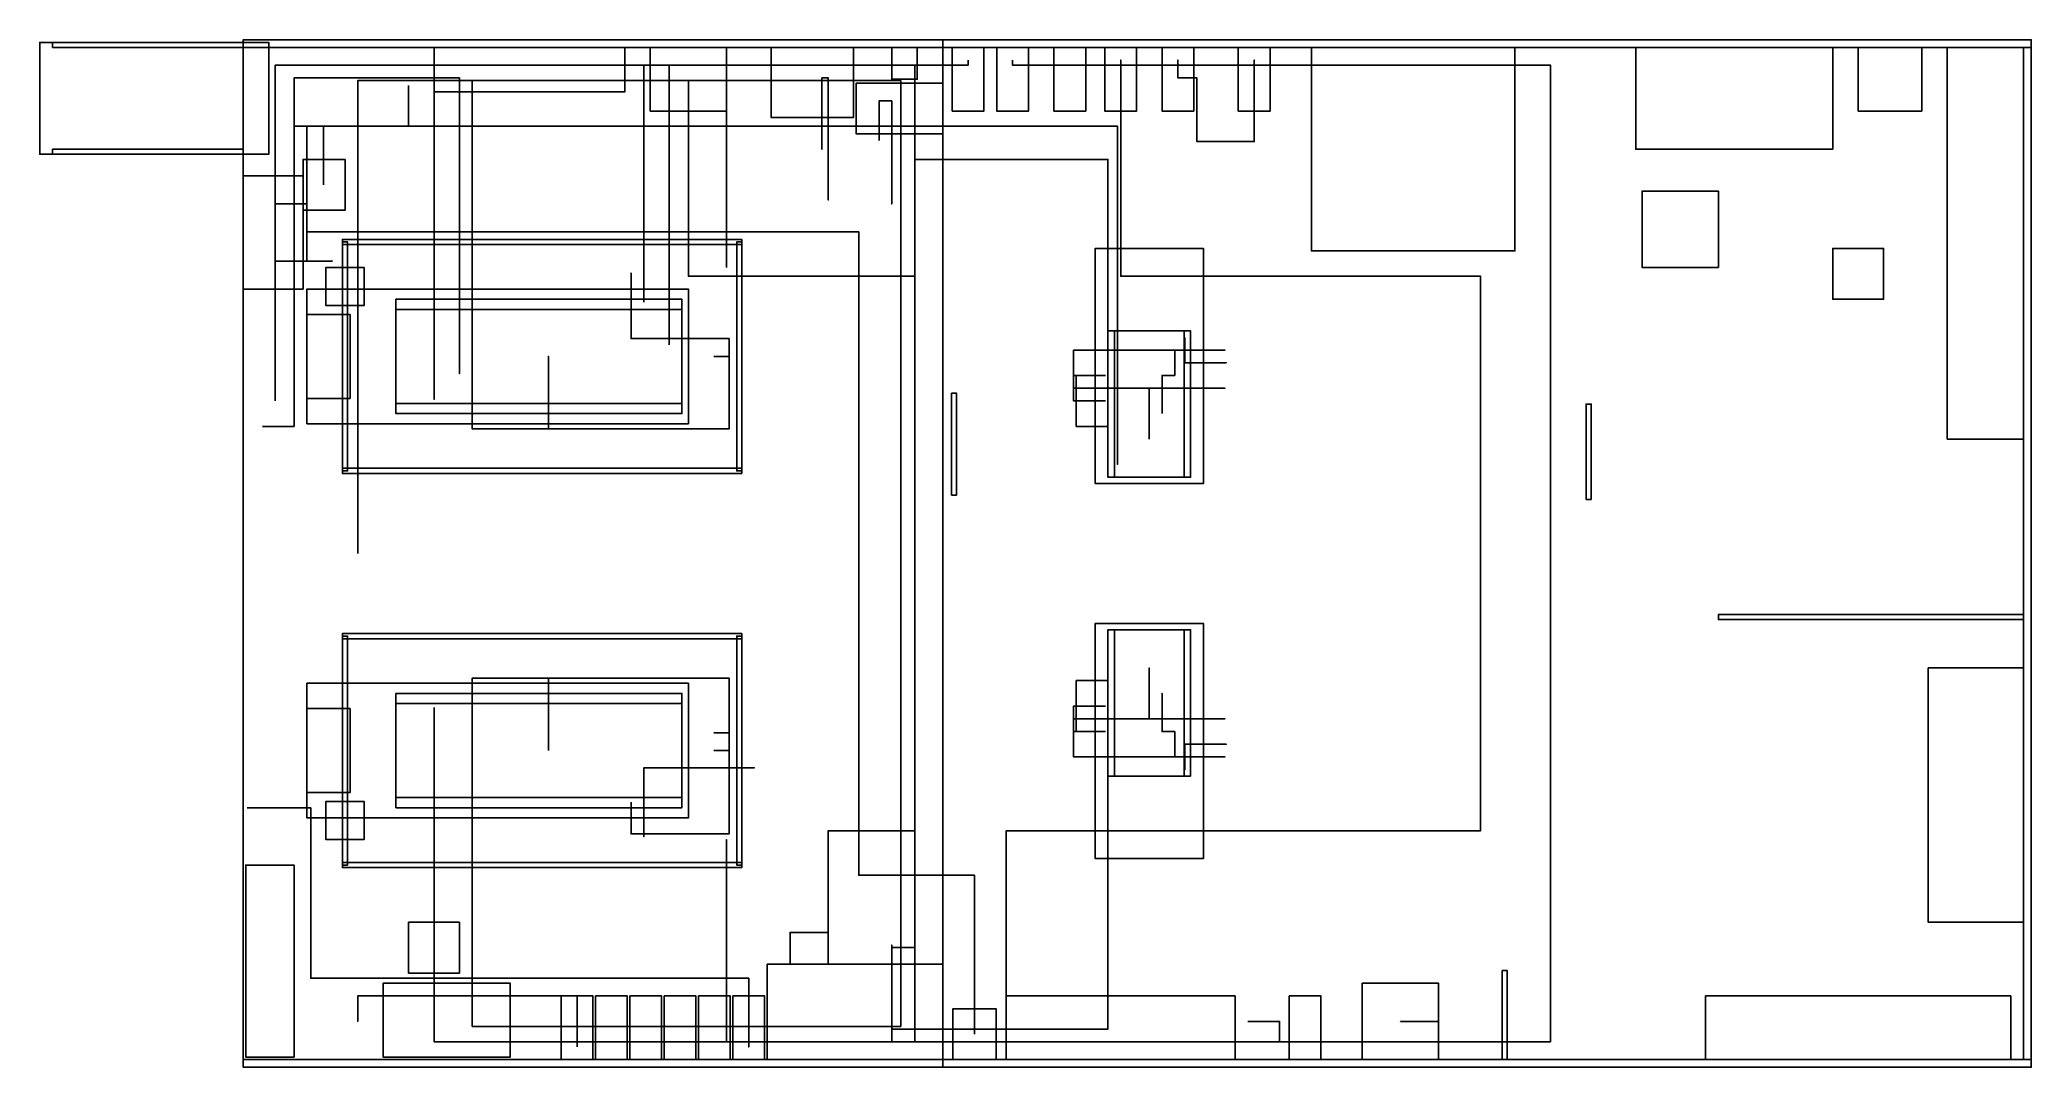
# Model space of a CAD drawing. Header units: millimetres. Extents: x 6900 to 22560, y -4040 to 4040.
import ezdxf

# ---------------------------------------------------------------- set-up
doc = ezdxf.new("R2010")
doc.units = ezdxf.units.MM
doc.layers.add('EQUIPMENT', color=7, linetype='Continuous')
doc.layers.add('PIPE_ROUTES', color=7, linetype='Continuous')

msp = doc.modelspace()

# ---------------------------------------------------------------- linework, layer by layer
at = {"layer": 'EQUIPMENT'}
for points in [[(6900, 3140, 900), (8700, 3140, 900), (8700, 4020, 900), (6900, 4020, 900)], [(6900, 3140, 3000), (6900, 4020, 3000), (8700, 4020, 3000), (8700, 3140, 3000)], [(6900, 4020, 900), (8700, 4020, 900), (8700, 4020, 3000), (6900, 4020, 3000)], [(6900, 3140, 900), (6900, 4020, 900), (6900, 4020, 3000), (6900, 3140, 3000)], [(7000, 3980, 900), (8500, 3980, 900), (8500, 4020, 900), (7000, 4020, 900)], [(7000, 3980, 2800), (7000, 4020, 2800), (8500, 4020, 2800), (8500, 3980, 2800)], [(7000, 4020, 900), (8500, 4020, 900), (8500, 4020, 2800), (7000, 4020, 2800)], [(7000, 3980, 900), (7000, 4020, 900), (7000, 4020, 2800), (7000, 3980, 2800)], [(7000, 3980, 900), (7000, 3980, 2800), (8500, 3980, 2800), (8500, 3980, 900)], [(8500, 3980, 800), (14000, 3980, 800), (14000, 4040, 800), (8500, 4040, 800)], [(8500, 3980, 2800), (8500, 4040, 2800), (14000, 4040, 2800), (14000, 3980, 2800)], [(8500, 4040, 800), (14000, 4040, 800), (14000, 4040, 2800), (8500, 4040, 2800)], [(8500, 3980, 800), (8500, 4040, 800), (8500, 4040, 2800), (8500, 3980, 2800)], [(8500, 3980, 900), (8500, 3980, 2800), (8500, 4020, 2800), (8500, 4020, 900)], [(8500, 3980, 800), (8500, 3980, 2800), (14000, 3980, 2800), (14000, 3980, 800)], [(8500, -3980, 2800), (14000, -3980, 2800), (14000, 3980, 2800), (8500, 3980, 2800)], [(8500, -3980, 2980), (8500, 3980, 2980), (14000, 3980, 2980), (14000, -3980, 2980)], [(8500, 3980, 2800), (14000, 3980, 2800), (14000, 3980, 2980), (8500, 3980, 2980)], [(8500, -3980, 2800), (8500, 3980, 2800), (8500, 3980, 2980), (8500, -3980, 2980)], [(8500, -3980, 840), (14000, -3980, 840), (14000, 3980, 840), (8500, 3980, 840)], [(8500, -3980, 900), (8500, 3980, 900), (14000, 3980, 900), (14000, -3980, 900)], [(8500, 3980, 840), (14000, 3980, 840), (14000, 3980, 900), (8500, 3980, 900)], [(8500, -3980, 840), (8500, 3980, 840), (8500, 3980, 900), (8500, -3980, 900)], [(8700, 3140, 900), (8700, 3140, 3000), (8700, 4020, 3000), (8700, 4020, 900)], [(10000, 3630, 900), (11500, 3630, 900), (11500, 3980, 900), (10000, 3980, 900)], [(10000, 3630, 1800), (10000, 3980, 1800), (11500, 3980, 1800), (11500, 3630, 1800)], [(10000, 3980, 900), (11500, 3980, 900), (11500, 3980, 1800), (10000, 3980, 1800)], [(10000, 3630, 900), (10000, 3980, 900), (10000, 3980, 1800), (10000, 3630, 1800)], [(11500, 3630, 900), (11500, 3630, 1800), (11500, 3980, 1800), (11500, 3980, 900)], [(11700, 3480, 900), (12300, 3480, 900), (12300, 3980, 900), (11700, 3980, 900)], [(11700, 3480, 2000), (11700, 3980, 2000), (12300, 3980, 2000), (12300, 3480, 2000)], [(11700, 3980, 900), (12300, 3980, 900), (12300, 3980, 2000), (11700, 3980, 2000)], [(11700, 3480, 900), (11700, 3980, 900), (11700, 3980, 2000), (11700, 3480, 2000)], [(12300, 3480, 900), (12300, 3480, 2000), (12300, 3980, 2000), (12300, 3980, 900)], [(12650, 3430, 900), (13300, 3430, 900), (13300, 3980, 900), (12650, 3980, 900)], [(12650, 3430, 1900), (12650, 3980, 1900), (13300, 3980, 1900), (13300, 3430, 1900)], [(12650, 3980, 900), (13300, 3980, 900), (13300, 3980, 1900), (12650, 3980, 1900)], [(12650, 3430, 900), (12650, 3980, 900), (12650, 3980, 1900), (12650, 3430, 1900)], [(13300, 3430, 900), (13300, 3430, 1900), (13300, 3980, 1900), (13300, 3980, 900)], [(13600, 3730, 900), (13800, 3730, 900), (13800, 3980, 900), (13600, 3980, 900)], [(13600, 3730, 1800), (13600, 3980, 1800), (13800, 3980, 1800), (13800, 3730, 1800)], [(13600, 3980, 900), (13800, 3980, 900), (13800, 3980, 1800), (13600, 3980, 1800)], [(13600, 3730, 900), (13600, 3980, 900), (13600, 3980, 1800), (13600, 3730, 1800)], [(13800, 3730, 900), (13800, 3730, 1800), (13800, 3980, 1800), (13800, 3980, 900)], [(14000, 3980, 800), (14000, 3980, 2800), (14000, 4040, 2800), (14000, 4040, 800)], [(14000, 3980, 800), (22560, 3980, 800), (22560, 4040, 800), (14000, 4040, 800)], [(14000, 3980, 2800), (14000, 4040, 2800), (22560, 4040, 2800), (22560, 3980, 2800)], [(14000, 4040, 800), (22560, 4040, 800), (22560, 4040, 2800), (14000, 4040, 2800)], [(14000, 3980, 800), (14000, 4040, 800), (14000, 4040, 2800), (14000, 3980, 2800)], [(14000, -3980, 2800), (14000, -3980, 2980), (14000, 3980, 2980), (14000, 3980, 2800)], [(14000, -3980, 840), (14000, -3980, 900), (14000, 3980, 900), (14000, 3980, 840)], [(14000, 3980, 800), (14000, 3980, 2800), (22560, 3980, 2800), (22560, 3980, 800)], [(14000, -3980, 2800), (22560, -3980, 2800), (22560, 3980, 2800), (14000, 3980, 2800)], [(14000, -3980, 2980), (14000, 3980, 2980), (22560, 3980, 2980), (22560, -3980, 2980)], [(14000, 3980, 2800), (22560, 3980, 2800), (22560, 3980, 2980), (14000, 3980, 2980)], [(14000, -3980, 2800), (14000, 3980, 2800), (14000, 3980, 2980), (14000, -3980, 2980)], [(14000, -3980, 840), (22560, -3980, 840), (22560, 3980, 840), (14000, 3980, 840)], [(14000, -3980, 900), (14000, 3980, 900), (22560, 3980, 900), (22560, -3980, 900)], [(14000, 3980, 840), (22560, 3980, 840), (22560, 3980, 900), (14000, 3980, 900)], [(14000, -3980, 840), (14000, 3980, 840), (14000, 3980, 900), (14000, -3980, 900)], [(14075, 3480, 900), (14325, 3480, 900), (14325, 3980, 900), (14075, 3980, 900)], [(14075, 3480, 1450), (14075, 3980, 1450), (14325, 3980, 1450), (14325, 3480, 1450)], [(14075, 3980, 900), (14325, 3980, 900), (14325, 3980, 1450), (14075, 3980, 1450)], [(14075, 3480, 900), (14075, 3980, 900), (14075, 3980, 1450), (14075, 3480, 1450)], [(14325, 3480, 900), (14325, 3480, 1450), (14325, 3980, 1450), (14325, 3980, 900)], [(14425, 3480, 900), (14675, 3480, 900), (14675, 3980, 900), (14425, 3980, 900)], [(14425, 3480, 1450), (14425, 3980, 1450), (14675, 3980, 1450), (14675, 3480, 1450)], [(14425, 3980, 900), (14675, 3980, 900), (14675, 3980, 1450), (14425, 3980, 1450)], [(14425, 3480, 900), (14425, 3980, 900), (14425, 3980, 1450), (14425, 3480, 1450)], [(14675, 3480, 900), (14675, 3480, 1450), (14675, 3980, 1450), (14675, 3980, 900)], [(14875, 3480, 900), (15125, 3480, 900), (15125, 3980, 900), (14875, 3980, 900)], [(14875, 3480, 1450), (14875, 3980, 1450), (15125, 3980, 1450), (15125, 3480, 1450)], [(14875, 3980, 900), (15125, 3980, 900), (15125, 3980, 1450), (14875, 3980, 1450)], [(14875, 3480, 900), (14875, 3980, 900), (14875, 3980, 1450), (14875, 3480, 1450)], [(15125, 3480, 900), (15125, 3480, 1450), (15125, 3980, 1450), (15125, 3980, 900)], [(15275, 3480, 900), (15525, 3480, 900), (15525, 3980, 900), (15275, 3980, 900)], [(15275, 3480, 1450), (15275, 3980, 1450), (15525, 3980, 1450), (15525, 3480, 1450)], [(15275, 3980, 900), (15525, 3980, 900), (15525, 3980, 1450), (15275, 3980, 1450)], [(15275, 3480, 900), (15275, 3980, 900), (15275, 3980, 1450), (15275, 3480, 1450)], [(15525, 3480, 900), (15525, 3480, 1450), (15525, 3980, 1450), (15525, 3980, 900)], [(15725, 3480, 900), (15975, 3480, 900), (15975, 3980, 900), (15725, 3980, 900)], [(15725, 3480, 1450), (15725, 3980, 1450), (15975, 3980, 1450), (15975, 3480, 1450)], [(15725, 3980, 900), (15975, 3980, 900), (15975, 3980, 1450), (15725, 3980, 1450)], [(15725, 3480, 900), (15725, 3980, 900), (15725, 3980, 1450), (15725, 3480, 1450)], [(15975, 3480, 900), (15975, 3480, 1450), (15975, 3980, 1450), (15975, 3980, 900)], [(16325, 3480, 900), (16575, 3480, 900), (16575, 3980, 900), (16325, 3980, 900)], [(16325, 3480, 1450), (16325, 3980, 1450), (16575, 3980, 1450), (16575, 3480, 1450)], [(16325, 3980, 900), (16575, 3980, 900), (16575, 3980, 1450), (16325, 3980, 1450)], [(16325, 3480, 900), (16325, 3980, 900), (16325, 3980, 1450), (16325, 3480, 1450)], [(16575, 3480, 900), (16575, 3480, 1450), (16575, 3980, 1450), (16575, 3980, 900)], [(16900, 2380, 900), (18500, 2380, 900), (18500, 3980, 900), (16900, 3980, 900)], [(16900, 2380, 2600), (16900, 3980, 2600), (18500, 3980, 2600), (18500, 2380, 2600)], [(16900, 3980, 900), (18500, 3980, 900), (18500, 3980, 2600), (16900, 3980, 2600)], [(16900, 2380, 900), (16900, 3980, 900), (16900, 3980, 2600), (16900, 2380, 2600)], [(18500, 2380, 900), (18500, 2380, 2600), (18500, 3980, 2600), (18500, 3980, 900)], [(19450, 3180, 900), (21000, 3180, 900), (21000, 3980, 900), (19450, 3980, 900)], [(19450, 3180, 2200), (19450, 3980, 2200), (21000, 3980, 2200), (21000, 3180, 2200)], [(19450, 3980, 900), (21000, 3980, 900), (21000, 3980, 2200), (19450, 3980, 2200)], [(19450, 3180, 900), (19450, 3980, 900), (19450, 3980, 2200), (19450, 3180, 2200)], [(21000, 3180, 900), (21000, 3180, 2200), (21000, 3980, 2200), (21000, 3980, 900)], [(21200, 3480, 900), (21700, 3480, 900), (21700, 3980, 900), (21200, 3980, 900)], [(21200, 3480, 1700), (21200, 3980, 1700), (21700, 3980, 1700), (21700, 3480, 1700)], [(21200, 3980, 900), (21700, 3980, 900), (21700, 3980, 1700), (21200, 3980, 1700)], [(21200, 3480, 900), (21200, 3980, 900), (21200, 3980, 1700), (21200, 3480, 1700)], [(21700, 3480, 900), (21700, 3480, 1700), (21700, 3980, 1700), (21700, 3980, 900)], [(21900, 900, 900), (22500, 900, 900), (22500, 3980, 900), (21900, 3980, 900)], [(21900, 900, 1750), (21900, 3980, 1750), (22500, 3980, 1750), (22500, 900, 1750)], [(21900, 3980, 900), (22500, 3980, 900), (22500, 3980, 1750), (21900, 3980, 1750)], [(21900, 900, 900), (21900, 3980, 900), (21900, 3980, 1750), (21900, 900, 1750)], [(22500, -3980, 800), (22560, -3980, 800), (22560, 3980, 800), (22500, 3980, 800)], [(22500, -3980, 2800), (22500, 3980, 2800), (22560, 3980, 2800), (22560, -3980, 2800)], [(22500, 3980, 800), (22560, 3980, 800), (22560, 3980, 2800), (22500, 3980, 2800)], [(22500, -3980, 800), (22500, 3980, 800), (22500, 3980, 2800), (22500, -3980, 2800)], [(22500, 900, 900), (22500, 900, 1750), (22500, 3980, 1750), (22500, 3980, 900)], [(22560, 3980, 800), (22560, 3980, 2800), (22560, 4040, 2800), (22560, 4040, 800)], [(22560, -3980, 2800), (22560, -3980, 2980), (22560, 3980, 2980), (22560, 3980, 2800)], [(22560, -3980, 840), (22560, -3980, 900), (22560, 3980, 900), (22560, 3980, 840)], [(22560, -3980, 800), (22560, -3980, 2800), (22560, 3980, 2800), (22560, 3980, 800)], [(10000, 3630, 900), (10000, 3630, 1800), (11500, 3630, 1800), (11500, 3630, 900)], [(13320, 3300, 900), (14000, 3300, 900), (14000, 3700, 900), (13320, 3700, 900)], [(13320, 3300, 1400), (13320, 3700, 1400), (14000, 3700, 1400), (14000, 3300, 1400)], [(13320, 3700, 900), (14000, 3700, 900), (14000, 3700, 1400), (13320, 3700, 1400)], [(13320, 3300, 900), (13320, 3700, 900), (13320, 3700, 1400), (13320, 3300, 1400)], [(13600, 3730, 900), (13600, 3730, 1800), (13800, 3730, 1800), (13800, 3730, 900)], [(14000, 3300, 900), (14000, 3300, 1400), (14000, 3700, 1400), (14000, 3700, 900)], [(11700, 3480, 900), (11700, 3480, 2000), (12300, 3480, 2000), (12300, 3480, 900)], [(14075, 3480, 900), (14075, 3480, 1450), (14325, 3480, 1450), (14325, 3480, 900)], [(14425, 3480, 900), (14425, 3480, 1450), (14675, 3480, 1450), (14675, 3480, 900)], [(14875, 3480, 900), (14875, 3480, 1450), (15125, 3480, 1450), (15125, 3480, 900)], [(15275, 3480, 900), (15275, 3480, 1450), (15525, 3480, 1450), (15525, 3480, 900)], [(15725, 3480, 900), (15725, 3480, 1450), (15975, 3480, 1450), (15975, 3480, 900)], [(16325, 3480, 900), (16325, 3480, 1450), (16575, 3480, 1450), (16575, 3480, 900)], [(21200, 3480, 900), (21200, 3480, 1700), (21700, 3480, 1700), (21700, 3480, 900)], [(12650, 3430, 900), (12650, 3430, 1900), (13300, 3430, 1900), (13300, 3430, 900)], [(13320, 3300, 900), (13320, 3300, 1400), (14000, 3300, 1400), (14000, 3300, 900)], [(6900, 3140, 900), (6900, 3140, 3000), (8700, 3140, 3000), (8700, 3140, 900)], [(7000, 3140, 900), (8500, 3140, 900), (8500, 3180, 900), (7000, 3180, 900)], [(7000, 3140, 2800), (7000, 3180, 2800), (8500, 3180, 2800), (8500, 3140, 2800)], [(7000, 3180, 900), (8500, 3180, 900), (8500, 3180, 2800), (7000, 3180, 2800)], [(7000, 3140, 900), (7000, 3180, 900), (7000, 3180, 2800), (7000, 3140, 2800)], [(7000, 3140, 900), (7000, 3140, 2800), (8500, 3140, 2800), (8500, 3140, 900)], [(8500, 3140, 900), (8500, 3140, 2800), (8500, 3180, 2800), (8500, 3180, 900)], [(19450, 3180, 900), (19450, 3180, 2200), (21000, 3180, 2200), (21000, 3180, 900)], [(8970, 2700, 900), (9300, 2700, 900), (9300, 3100, 900), (8970, 3100, 900)], [(8970, 2700, 1500), (8970, 3100, 1500), (9300, 3100, 1500), (9300, 2700, 1500)], [(8970, 3100, 900), (9300, 3100, 900), (9300, 3100, 1500), (8970, 3100, 1500)], [(8970, 2700, 900), (8970, 3100, 900), (8970, 3100, 1500), (8970, 2700, 1500)], [(9300, 2700, 900), (9300, 2700, 1500), (9300, 3100, 1500), (9300, 3100, 900)], [(8500, 2080, 900), (8970, 2080, 900), (8970, 2970, 900), (8500, 2970, 900)], [(8500, 2080, 2200), (8500, 2970, 2200), (8970, 2970, 2200), (8970, 2080, 2200)], [(8500, 2970, 900), (8970, 2970, 900), (8970, 2970, 2200), (8500, 2970, 2200)], [(8500, 2080, 900), (8500, 2970, 900), (8500, 2970, 2200), (8500, 2080, 2200)], [(8970, 2080, 900), (8970, 2080, 2200), (8970, 2970, 2200), (8970, 2970, 900)], [(19500, 2250, 900), (20100, 2250, 900), (20100, 2850, 900), (19500, 2850, 900)], [(19500, 2250, 2600), (19500, 2850, 2600), (20100, 2850, 2600), (20100, 2250, 2600)], [(19500, 2850, 900), (20100, 2850, 900), (20100, 2850, 2600), (19500, 2850, 2600)], [(19500, 2250, 900), (19500, 2850, 900), (19500, 2850, 2600), (19500, 2250, 2600)], [(20100, 2250, 900), (20100, 2250, 2600), (20100, 2850, 2600), (20100, 2850, 900)], [(8970, 2700, 900), (8970, 2700, 1500), (9300, 2700, 1500), (9300, 2700, 900)], [(9280, 2430, 900), (12420, 2430, 900), (12420, 2470, 900), (9280, 2470, 900)], [(9280, 2430, 1850), (9280, 2470, 1850), (12420, 2470, 1850), (12420, 2430, 1850)], [(9280, 2470, 900), (12420, 2470, 900), (12420, 2470, 1850), (9280, 2470, 1850)], [(9280, 2430, 900), (9280, 2470, 900), (9280, 2470, 1850), (9280, 2430, 1850)], [(9280, 650, 900), (9320, 650, 900), (9320, 2450, 900), (9280, 2450, 900)], [(9280, 650, 1850), (9280, 2450, 1850), (9320, 2450, 1850), (9320, 650, 1850)], [(9280, 2450, 900), (9320, 2450, 900), (9320, 2450, 1850), (9280, 2450, 1850)], [(9280, 650, 900), (9280, 2450, 900), (9280, 2450, 1850), (9280, 650, 1850)], [(9280, 2430, 900), (9280, 2430, 1850), (12420, 2430, 1850), (12420, 2430, 900)], [(9320, 650, 900), (9320, 650, 1850), (9320, 2450, 1850), (9320, 2450, 900)], [(12380, 650, 900), (12420, 650, 900), (12420, 2450, 900), (12380, 2450, 900)], [(12380, 650, 1850), (12380, 2450, 1850), (12420, 2450, 1850), (12420, 650, 1850)], [(12380, 2450, 900), (12420, 2450, 900), (12420, 2450, 1850), (12380, 2450, 1850)], [(12380, 650, 900), (12380, 2450, 900), (12380, 2450, 1850), (12380, 650, 1850)], [(12420, 2430, 900), (12420, 2430, 1850), (12420, 2470, 1850), (12420, 2470, 900)], [(12420, 650, 900), (12420, 650, 1850), (12420, 2450, 1850), (12420, 2450, 900)], [(15200, 550, 900), (16050, 550, 900), (16050, 2400, 900), (15200, 2400, 900)], [(15200, 550, 1100), (15200, 2400, 1100), (16050, 2400, 1100), (16050, 550, 1100)], [(15200, 2400, 900), (16050, 2400, 900), (16050, 2400, 1100), (15200, 2400, 1100)], [(15200, 550, 900), (15200, 2400, 900), (15200, 2400, 1100), (15200, 550, 1100)], [(16050, 550, 900), (16050, 550, 1100), (16050, 2400, 1100), (16050, 2400, 900)], [(16900, 2380, 900), (16900, 2380, 2600), (18500, 2380, 2600), (18500, 2380, 900)], [(21000, 2000, 900), (21400, 2000, 900), (21400, 2400, 900), (21000, 2400, 900)], [(21000, 2000, 1400), (21000, 2400, 1400), (21400, 2400, 1400), (21400, 2000, 1400)], [(21000, 2400, 900), (21400, 2400, 900), (21400, 2400, 1400), (21000, 2400, 1400)], [(21000, 2000, 900), (21000, 2400, 900), (21000, 2400, 1400), (21000, 2000, 1400)], [(21400, 2000, 900), (21400, 2000, 1400), (21400, 2400, 1400), (21400, 2400, 900)], [(9150, 1950, 900), (9450, 1950, 900), (9450, 2250, 900), (9150, 2250, 900)], [(9150, 1950, 1950), (9150, 2250, 1950), (9450, 2250, 1950), (9450, 1950, 1950)], [(9150, 2250, 900), (9450, 2250, 900), (9450, 2250, 1950), (9150, 2250, 1950)], [(9150, 1950, 900), (9150, 2250, 900), (9150, 2250, 1950), (9150, 1950, 1950)], [(9450, 1950, 900), (9450, 1950, 1950), (9450, 2250, 1950), (9450, 2250, 900)], [(19500, 2250, 900), (19500, 2250, 2600), (20100, 2250, 2600), (20100, 2250, 900)], [(8500, 2080, 900), (8500, 2080, 2200), (8970, 2080, 2200), (8970, 2080, 900)], [(9000, 1020, 900), (12000, 1020, 900), (12000, 2080, 900), (9000, 2080, 900)], [(9000, 1020, 1120), (9000, 2080, 1120), (12000, 2080, 1120), (12000, 1020, 1120)], [(9000, 2080, 900), (12000, 2080, 900), (12000, 2080, 1120), (9000, 2080, 1120)], [(9000, 1020, 900), (9000, 2080, 900), (9000, 2080, 1120), (9000, 1020, 1120)], [(12000, 1020, 900), (12000, 1020, 1120), (12000, 2080, 1120), (12000, 2080, 900)], [(9000, 1220, 1120), (9340, 1220, 1120), (9340, 1880, 1120), (9000, 1880, 1120)], [(9000, 1220, 1880), (9000, 1880, 1880), (9340, 1880, 1880), (9340, 1220, 1880)], [(9000, 1880, 1120), (9340, 1880, 1120), (9340, 1880, 1880), (9000, 1880, 1880)], [(9000, 1220, 1120), (9000, 1880, 1120), (9000, 1880, 1880), (9000, 1220, 1880)], [(9150, 1950, 900), (9150, 1950, 1950), (9450, 1950, 1950), (9450, 1950, 900)], [(9340, 1220, 1120), (9340, 1220, 1880), (9340, 1880, 1880), (9340, 1880, 1120)], [(9700, 1100, 1450), (11950, 1100, 1450), (11950, 2000, 1450), (9700, 2000, 1450)], [(9700, 1100, 2020), (9700, 2000, 2020), (11950, 2000, 2020), (11950, 1100, 2020)], [(9700, 2000, 1450), (11950, 2000, 1450), (11950, 2000, 2020), (9700, 2000, 2020)], [(9700, 1100, 1450), (9700, 2000, 1450), (9700, 2000, 2020), (9700, 1100, 2020)], [(9700, 1180, 1120), (11950, 1180, 1120), (11950, 1920, 1120), (9700, 1920, 1120)], [(9700, 1180, 1450), (9700, 1920, 1450), (11950, 1920, 1450), (11950, 1180, 1450)], [(9700, 1920, 1120), (11950, 1920, 1120), (11950, 1920, 1450), (9700, 1920, 1450)], [(9700, 1180, 1120), (9700, 1920, 1120), (9700, 1920, 1450), (9700, 1180, 1450)], [(11950, 1100, 1450), (11950, 1100, 2020), (11950, 2000, 2020), (11950, 2000, 1450)], [(11950, 1180, 1120), (11950, 1180, 1450), (11950, 1920, 1450), (11950, 1920, 1120)], [(21000, 2000, 900), (21000, 2000, 1400), (21400, 2000, 1400), (21400, 2000, 900)], [(15300, 600, 1420), (15950, 600, 1420), (15950, 1750, 1420), (15300, 1750, 1420)], [(15300, 600, 1850), (15300, 1750, 1850), (15950, 1750, 1850), (15950, 600, 1850)], [(15300, 1750, 1420), (15950, 1750, 1420), (15950, 1750, 1850), (15300, 1750, 1850)], [(15300, 600, 1420), (15300, 1750, 1420), (15300, 1750, 1850), (15300, 600, 1850)], [(15350, 600, 1100), (15900, 600, 1100), (15900, 1750, 1100), (15350, 1750, 1100)], [(15350, 600, 1420), (15350, 1750, 1420), (15900, 1750, 1420), (15900, 600, 1420)], [(15350, 1750, 1100), (15900, 1750, 1100), (15900, 1750, 1420), (15350, 1750, 1420)], [(15350, 600, 1100), (15350, 1750, 1100), (15350, 1750, 1420), (15350, 600, 1420)], [(15900, 600, 1100), (15900, 600, 1420), (15900, 1750, 1420), (15900, 1750, 1100)], [(15950, 600, 1420), (15950, 600, 1850), (15950, 1750, 1850), (15950, 1750, 1420)], [(14070, 460, 920), (14110, 460, 920), (14110, 1260, 920), (14070, 1260, 920)], [(14070, 460, 2800), (14070, 1260, 2800), (14110, 1260, 2800), (14110, 460, 2800)], [(14070, 1260, 920), (14110, 1260, 920), (14110, 1260, 2800), (14070, 1260, 2800)], [(14070, 460, 920), (14070, 1260, 920), (14070, 1260, 2800), (14070, 460, 2800)], [(14110, 460, 920), (14110, 460, 2800), (14110, 1260, 2800), (14110, 1260, 920)], [(9000, 1220, 1120), (9000, 1220, 1880), (9340, 1220, 1880), (9340, 1220, 1120)], [(9700, 1180, 1120), (9700, 1180, 1450), (11950, 1180, 1450), (11950, 1180, 1120)], [(9700, 1100, 1450), (9700, 1100, 2020), (11950, 1100, 2020), (11950, 1100, 1450)], [(19060, 425, 920), (19100, 425, 920), (19100, 1175, 920), (19060, 1175, 920)], [(19060, 425, 2730), (19060, 1175, 2730), (19100, 1175, 2730), (19100, 425, 2730)], [(19060, 1175, 920), (19100, 1175, 920), (19100, 1175, 2730), (19060, 1175, 2730)], [(19060, 425, 920), (19060, 1175, 920), (19060, 1175, 2730), (19060, 425, 2730)], [(19100, 425, 920), (19100, 425, 2730), (19100, 1175, 2730), (19100, 1175, 920)], [(9000, 1020, 900), (9000, 1020, 1120), (12000, 1020, 1120), (12000, 1020, 900)], [(21900, 900, 900), (21900, 900, 1750), (22500, 900, 1750), (22500, 900, 900)], [(9280, 630, 900), (12420, 630, 900), (12420, 670, 900), (9280, 670, 900)], [(9280, 630, 1850), (9280, 670, 1850), (12420, 670, 1850), (12420, 630, 1850)], [(9280, 670, 900), (12420, 670, 900), (12420, 670, 1850), (9280, 670, 1850)], [(9280, 630, 900), (9280, 670, 900), (9280, 670, 1850), (9280, 630, 1850)], [(9280, 650, 900), (9280, 650, 1850), (9320, 650, 1850), (9320, 650, 900)], [(9280, 630, 900), (9280, 630, 1850), (12420, 630, 1850), (12420, 630, 900)], [(12380, 650, 900), (12380, 650, 1850), (12420, 650, 1850), (12420, 650, 900)], [(12420, 630, 900), (12420, 630, 1850), (12420, 670, 1850), (12420, 670, 900)], [(15200, 550, 900), (15200, 550, 1100), (16050, 550, 1100), (16050, 550, 900)], [(15300, 600, 1420), (15300, 600, 1850), (15950, 600, 1850), (15950, 600, 1420)], [(15350, 600, 1100), (15350, 600, 1420), (15900, 600, 1420), (15900, 600, 1100)], [(14070, 460, 920), (14070, 460, 2800), (14110, 460, 2800), (14110, 460, 920)], [(19060, 425, 920), (19060, 425, 2730), (19100, 425, 2730), (19100, 425, 920)], [(15200, -2400, 900), (16050, -2400, 900), (16050, -550, 900), (15200, -550, 900)], [(15200, -2400, 1100), (15200, -550, 1100), (16050, -550, 1100), (16050, -2400, 1100)], [(15200, -550, 900), (16050, -550, 900), (16050, -550, 1100), (15200, -550, 1100)], [(15200, -2400, 900), (15200, -550, 900), (15200, -550, 1100), (15200, -2400, 1100)], [(15300, -1750, 1420), (15950, -1750, 1420), (15950, -600, 1420), (15300, -600, 1420)], [(15300, -1750, 1850), (15300, -600, 1850), (15950, -600, 1850), (15950, -1750, 1850)], [(15300, -600, 1420), (15950, -600, 1420), (15950, -600, 1850), (15300, -600, 1850)], [(15300, -1750, 1420), (15300, -600, 1420), (15300, -600, 1850), (15300, -1750, 1850)], [(15350, -1750, 1100), (15900, -1750, 1100), (15900, -600, 1100), (15350, -600, 1100)], [(15350, -1750, 1420), (15350, -600, 1420), (15900, -600, 1420), (15900, -1750, 1420)], [(15350, -600, 1100), (15900, -600, 1100), (15900, -600, 1420), (15350, -600, 1420)], [(15350, -1750, 1100), (15350, -600, 1100), (15350, -600, 1420), (15350, -1750, 1420)], [(15900, -1750, 1100), (15900, -1750, 1420), (15900, -600, 1420), (15900, -600, 1100)], [(15950, -1750, 1420), (15950, -1750, 1850), (15950, -600, 1850), (15950, -600, 1420)], [(16050, -2400, 900), (16050, -2400, 1100), (16050, -550, 1100), (16050, -550, 900)], [(20100, -520, 900), (22500, -520, 900), (22500, -480, 900), (20100, -480, 900)], [(20100, -520, 2500), (20100, -480, 2500), (22500, -480, 2500), (22500, -520, 2500)], [(20100, -480, 900), (22500, -480, 900), (22500, -480, 2500), (20100, -480, 2500)], [(20100, -520, 900), (20100, -480, 900), (20100, -480, 2500), (20100, -520, 2500)], [(20100, -520, 900), (20100, -520, 2500), (22500, -520, 2500), (22500, -520, 900)], [(22500, -520, 900), (22500, -520, 2500), (22500, -480, 2500), (22500, -480, 900)], [(9280, -670, 900), (12420, -670, 900), (12420, -630, 900), (9280, -630, 900)], [(9280, -670, 1850), (9280, -630, 1850), (12420, -630, 1850), (12420, -670, 1850)], [(9280, -630, 900), (12420, -630, 900), (12420, -630, 1850), (9280, -630, 1850)], [(9280, -670, 900), (9280, -630, 900), (9280, -630, 1850), (9280, -670, 1850)], [(9280, -2450, 900), (9320, -2450, 900), (9320, -650, 900), (9280, -650, 900)], [(9280, -2450, 1850), (9280, -650, 1850), (9320, -650, 1850), (9320, -2450, 1850)], [(9280, -650, 900), (9320, -650, 900), (9320, -650, 1850), (9280, -650, 1850)], [(9280, -2450, 900), (9280, -650, 900), (9280, -650, 1850), (9280, -2450, 1850)], [(9280, -670, 900), (9280, -670, 1850), (12420, -670, 1850), (12420, -670, 900)], [(9320, -2450, 900), (9320, -2450, 1850), (9320, -650, 1850), (9320, -650, 900)], [(12380, -2450, 900), (12420, -2450, 900), (12420, -650, 900), (12380, -650, 900)], [(12380, -2450, 1850), (12380, -650, 1850), (12420, -650, 1850), (12420, -2450, 1850)], [(12380, -650, 900), (12420, -650, 900), (12420, -650, 1850), (12380, -650, 1850)], [(12380, -2450, 900), (12380, -650, 900), (12380, -650, 1850), (12380, -2450, 1850)], [(12420, -670, 900), (12420, -670, 1850), (12420, -630, 1850), (12420, -630, 900)], [(12420, -2450, 900), (12420, -2450, 1850), (12420, -650, 1850), (12420, -650, 900)], [(21750, -2900, 900), (22500, -2900, 900), (22500, -900, 900), (21750, -900, 900)], [(21750, -2900, 1800), (21750, -900, 1800), (22500, -900, 1800), (22500, -2900, 1800)], [(21750, -900, 900), (22500, -900, 900), (22500, -900, 1800), (21750, -900, 1800)], [(21750, -2900, 900), (21750, -900, 900), (21750, -900, 1800), (21750, -2900, 1800)], [(22500, -2900, 900), (22500, -2900, 1800), (22500, -900, 1800), (22500, -900, 900)], [(9000, -2080, 900), (12000, -2080, 900), (12000, -1020, 900), (9000, -1020, 900)], [(9000, -2080, 1120), (9000, -1020, 1120), (12000, -1020, 1120), (12000, -2080, 1120)], [(9000, -1020, 900), (12000, -1020, 900), (12000, -1020, 1120), (9000, -1020, 1120)], [(9000, -2080, 900), (9000, -1020, 900), (9000, -1020, 1120), (9000, -2080, 1120)], [(12000, -2080, 900), (12000, -2080, 1120), (12000, -1020, 1120), (12000, -1020, 900)], [(9000, -1880, 1120), (9340, -1880, 1120), (9340, -1220, 1120), (9000, -1220, 1120)], [(9000, -1880, 1880), (9000, -1220, 1880), (9340, -1220, 1880), (9340, -1880, 1880)], [(9000, -1220, 1120), (9340, -1220, 1120), (9340, -1220, 1880), (9000, -1220, 1880)], [(9000, -1880, 1120), (9000, -1220, 1120), (9000, -1220, 1880), (9000, -1880, 1880)], [(9340, -1880, 1120), (9340, -1880, 1880), (9340, -1220, 1880), (9340, -1220, 1120)], [(9700, -2000, 1450), (11950, -2000, 1450), (11950, -1100, 1450), (9700, -1100, 1450)], [(9700, -2000, 2020), (9700, -1100, 2020), (11950, -1100, 2020), (11950, -2000, 2020)], [(9700, -1100, 1450), (11950, -1100, 1450), (11950, -1100, 2020), (9700, -1100, 2020)], [(9700, -2000, 1450), (9700, -1100, 1450), (9700, -1100, 2020), (9700, -2000, 2020)], [(9700, -1920, 1120), (11950, -1920, 1120), (11950, -1180, 1120), (9700, -1180, 1120)], [(9700, -1920, 1450), (9700, -1180, 1450), (11950, -1180, 1450), (11950, -1920, 1450)], [(9700, -1180, 1120), (11950, -1180, 1120), (11950, -1180, 1450), (9700, -1180, 1450)], [(9700, -1920, 1120), (9700, -1180, 1120), (9700, -1180, 1450), (9700, -1920, 1450)], [(11950, -2000, 1450), (11950, -2000, 2020), (11950, -1100, 2020), (11950, -1100, 1450)], [(11950, -1920, 1120), (11950, -1920, 1450), (11950, -1180, 1450), (11950, -1180, 1120)], [(15300, -1750, 1420), (15300, -1750, 1850), (15950, -1750, 1850), (15950, -1750, 1420)], [(15350, -1750, 1100), (15350, -1750, 1420), (15900, -1750, 1420), (15900, -1750, 1100)], [(9000, -1880, 1120), (9000, -1880, 1880), (9340, -1880, 1880), (9340, -1880, 1120)], [(9150, -2250, 900), (9450, -2250, 900), (9450, -1950, 900), (9150, -1950, 900)], [(9150, -2250, 1950), (9150, -1950, 1950), (9450, -1950, 1950), (9450, -2250, 1950)], [(9150, -1950, 900), (9450, -1950, 900), (9450, -1950, 1950), (9150, -1950, 1950)], [(9150, -2250, 900), (9150, -1950, 900), (9150, -1950, 1950), (9150, -2250, 1950)], [(9450, -2250, 900), (9450, -2250, 1950), (9450, -1950, 1950), (9450, -1950, 900)], [(9700, -1920, 1120), (9700, -1920, 1450), (11950, -1920, 1450), (11950, -1920, 1120)], [(9700, -2000, 1450), (9700, -2000, 2020), (11950, -2000, 2020), (11950, -2000, 1450)], [(9000, -2080, 900), (9000, -2080, 1120), (12000, -2080, 1120), (12000, -2080, 900)], [(9150, -2250, 900), (9150, -2250, 1950), (9450, -2250, 1950), (9450, -2250, 900)], [(8520, -3960, 900), (8900, -3960, 900), (8900, -2450, 900), (8520, -2450, 900)], [(8520, -3960, 2750), (8520, -2450, 2750), (8900, -2450, 2750), (8900, -3960, 2750)], [(8520, -2450, 900), (8900, -2450, 900), (8900, -2450, 2750), (8520, -2450, 2750)], [(8520, -3960, 900), (8520, -2450, 900), (8520, -2450, 2750), (8520, -3960, 2750)], [(8900, -3960, 900), (8900, -3960, 2750), (8900, -2450, 2750), (8900, -2450, 900)], [(9280, -2470, 900), (12420, -2470, 900), (12420, -2430, 900), (9280, -2430, 900)], [(9280, -2470, 1850), (9280, -2430, 1850), (12420, -2430, 1850), (12420, -2470, 1850)], [(9280, -2430, 900), (12420, -2430, 900), (12420, -2430, 1850), (9280, -2430, 1850)], [(9280, -2470, 900), (9280, -2430, 900), (9280, -2430, 1850), (9280, -2470, 1850)], [(9280, -2450, 900), (9280, -2450, 1850), (9320, -2450, 1850), (9320, -2450, 900)], [(9280, -2470, 900), (9280, -2470, 1850), (12420, -2470, 1850), (12420, -2470, 900)], [(12380, -2450, 900), (12380, -2450, 1850), (12420, -2450, 1850), (12420, -2450, 900)], [(12420, -2470, 900), (12420, -2470, 1850), (12420, -2430, 1850), (12420, -2430, 900)], [(15200, -2400, 900), (15200, -2400, 1100), (16050, -2400, 1100), (16050, -2400, 900)], [(9800, -3300, 900), (10200, -3300, 900), (10200, -2900, 900), (9800, -2900, 900)], [(9800, -3300, 1350), (9800, -2900, 1350), (10200, -2900, 1350), (10200, -3300, 1350)], [(9800, -2900, 900), (10200, -2900, 900), (10200, -2900, 1350), (9800, -2900, 1350)], [(9800, -3300, 900), (9800, -2900, 900), (9800, -2900, 1350), (9800, -3300, 1350)], [(10200, -3300, 900), (10200, -3300, 1350), (10200, -2900, 1350), (10200, -2900, 900)], [(21750, -2900, 900), (21750, -2900, 1800), (22500, -2900, 1800), (22500, -2900, 900)], [(12620, -3980, 900), (14000, -3980, 900), (14000, -3230, 900), (12620, -3230, 900)], [(12620, -3980, 2450), (12620, -3230, 2450), (14000, -3230, 2450), (14000, -3980, 2450)], [(12620, -3230, 900), (14000, -3230, 900), (14000, -3230, 2450), (12620, -3230, 2450)], [(12620, -3980, 900), (12620, -3230, 900), (12620, -3230, 2450), (12620, -3980, 2450)], [(14000, -3980, 900), (14000, -3980, 2450), (14000, -3230, 2450), (14000, -3230, 900)], [(18400, -3980, 900), (18440, -3980, 900), (18440, -3280, 900), (18400, -3280, 900)], [(18400, -3980, 2800), (18400, -3280, 2800), (18440, -3280, 2800), (18440, -3980, 2800)], [(18400, -3280, 900), (18440, -3280, 900), (18440, -3280, 2800), (18400, -3280, 2800)], [(18400, -3980, 900), (18400, -3280, 900), (18400, -3280, 2800), (18400, -3980, 2800)], [(18440, -3980, 900), (18440, -3980, 2800), (18440, -3280, 2800), (18440, -3280, 900)], [(9600, -3960, 900), (10600, -3960, 900), (10600, -3380, 900), (9600, -3380, 900)], [(9600, -3960, 1680), (9600, -3380, 1680), (10600, -3380, 1680), (10600, -3960, 1680)], [(9600, -3380, 900), (10600, -3380, 900), (10600, -3380, 1680), (9600, -3380, 1680)], [(9600, -3960, 900), (9600, -3380, 900), (9600, -3380, 1680), (9600, -3960, 1680)], [(9800, -3300, 900), (9800, -3300, 1350), (10200, -3300, 1350), (10200, -3300, 900)], [(10600, -3960, 900), (10600, -3960, 1680), (10600, -3380, 1680), (10600, -3380, 900)], [(17300, -3980, 900), (17900, -3980, 900), (17900, -3380, 900), (17300, -3380, 900)], [(17300, -3980, 2100), (17300, -3380, 2100), (17900, -3380, 2100), (17900, -3980, 2100)], [(17300, -3380, 900), (17900, -3380, 900), (17900, -3380, 2100), (17300, -3380, 2100)], [(17300, -3980, 900), (17300, -3380, 900), (17300, -3380, 2100), (17300, -3980, 2100)], [(17900, -3980, 900), (17900, -3980, 2100), (17900, -3380, 2100), (17900, -3380, 900)], [(11000, -3980, 900), (11250, -3980, 900), (11250, -3480, 900), (11000, -3480, 900)], [(11000, -3980, 1450), (11000, -3480, 1450), (11250, -3480, 1450), (11250, -3980, 1450)], [(11000, -3480, 900), (11250, -3480, 900), (11250, -3480, 1450), (11000, -3480, 1450)], [(11000, -3980, 900), (11000, -3480, 900), (11000, -3480, 1450), (11000, -3980, 1450)], [(11250, -3980, 900), (11250, -3980, 1450), (11250, -3480, 1450), (11250, -3480, 900)], [(11270, -3980, 900), (11520, -3980, 900), (11520, -3480, 900), (11270, -3480, 900)], [(11270, -3980, 1450), (11270, -3480, 1450), (11520, -3480, 1450), (11520, -3980, 1450)], [(11270, -3480, 900), (11520, -3480, 900), (11520, -3480, 1450), (11270, -3480, 1450)], [(11270, -3980, 900), (11270, -3480, 900), (11270, -3480, 1450), (11270, -3980, 1450)], [(11520, -3980, 900), (11520, -3980, 1450), (11520, -3480, 1450), (11520, -3480, 900)], [(11540, -3980, 900), (11790, -3980, 900), (11790, -3480, 900), (11540, -3480, 900)], [(11540, -3980, 1450), (11540, -3480, 1450), (11790, -3480, 1450), (11790, -3980, 1450)], [(11540, -3480, 900), (11790, -3480, 900), (11790, -3480, 1450), (11540, -3480, 1450)], [(11540, -3980, 900), (11540, -3480, 900), (11540, -3480, 1450), (11540, -3980, 1450)], [(11790, -3980, 900), (11790, -3980, 1450), (11790, -3480, 1450), (11790, -3480, 900)], [(11810, -3980, 900), (12060, -3980, 900), (12060, -3480, 900), (11810, -3480, 900)], [(11810, -3980, 1450), (11810, -3480, 1450), (12060, -3480, 1450), (12060, -3980, 1450)], [(11810, -3480, 900), (12060, -3480, 900), (12060, -3480, 1450), (11810, -3480, 1450)], [(11810, -3980, 900), (11810, -3480, 900), (11810, -3480, 1450), (11810, -3980, 1450)], [(12060, -3980, 900), (12060, -3980, 1450), (12060, -3480, 1450), (12060, -3480, 900)], [(12080, -3980, 900), (12330, -3980, 900), (12330, -3480, 900), (12080, -3480, 900)], [(12080, -3980, 1450), (12080, -3480, 1450), (12330, -3480, 1450), (12330, -3980, 1450)], [(12080, -3480, 900), (12330, -3480, 900), (12330, -3480, 1450), (12080, -3480, 1450)], [(12080, -3980, 900), (12080, -3480, 900), (12080, -3480, 1450), (12080, -3980, 1450)], [(12330, -3980, 900), (12330, -3980, 1450), (12330, -3480, 1450), (12330, -3480, 900)], [(12350, -3980, 900), (12600, -3980, 900), (12600, -3480, 900), (12350, -3480, 900)], [(12350, -3980, 1450), (12350, -3480, 1450), (12600, -3480, 1450), (12600, -3980, 1450)], [(12350, -3480, 900), (12600, -3480, 900), (12600, -3480, 1450), (12350, -3480, 1450)], [(12350, -3980, 900), (12350, -3480, 900), (12350, -3480, 1450), (12350, -3980, 1450)], [(12600, -3980, 900), (12600, -3980, 1450), (12600, -3480, 1450), (12600, -3480, 900)], [(14080, -3980, 900), (14420, -3980, 900), (14420, -3580, 900), (14080, -3580, 900)], [(14080, -3980, 1500), (14080, -3580, 1500), (14420, -3580, 1500), (14420, -3980, 1500)], [(14080, -3580, 900), (14420, -3580, 900), (14420, -3580, 1500), (14080, -3580, 1500)], [(14080, -3980, 900), (14080, -3580, 900), (14080, -3580, 1500), (14080, -3980, 1500)], [(14420, -3980, 900), (14420, -3980, 1500), (14420, -3580, 1500), (14420, -3580, 900)], [(14500, -3980, 900), (16300, -3980, 900), (16300, -3480, 900), (14500, -3480, 900)], [(14500, -3980, 1800), (14500, -3480, 1800), (16300, -3480, 1800), (16300, -3980, 1800)], [(14500, -3480, 900), (16300, -3480, 900), (16300, -3480, 1800), (14500, -3480, 1800)], [(14500, -3980, 900), (14500, -3480, 900), (14500, -3480, 1800), (14500, -3980, 1800)], [(16300, -3980, 900), (16300, -3980, 1800), (16300, -3480, 1800), (16300, -3480, 900)], [(16725, -3980, 900), (16975, -3980, 900), (16975, -3480, 900), (16725, -3480, 900)], [(16725, -3980, 1450), (16725, -3480, 1450), (16975, -3480, 1450), (16975, -3980, 1450)], [(16725, -3480, 900), (16975, -3480, 900), (16975, -3480, 1450), (16725, -3480, 1450)], [(16725, -3980, 900), (16725, -3480, 900), (16725, -3480, 1450), (16725, -3980, 1450)], [(16975, -3980, 900), (16975, -3980, 1450), (16975, -3480, 1450), (16975, -3480, 900)], [(20000, -3980, 900), (22400, -3980, 900), (22400, -3480, 900), (20000, -3480, 900)], [(20000, -3980, 2500), (20000, -3480, 2500), (22400, -3480, 2500), (22400, -3980, 2500)], [(20000, -3480, 900), (22400, -3480, 900), (22400, -3480, 2500), (20000, -3480, 2500)], [(20000, -3980, 900), (20000, -3480, 900), (20000, -3480, 2500), (20000, -3980, 2500)], [(22400, -3980, 900), (22400, -3980, 2500), (22400, -3480, 2500), (22400, -3480, 900)], [(8500, -4040, 800), (14000, -4040, 800), (14000, -3980, 800), (8500, -3980, 800)], [(8500, -4040, 2800), (8500, -3980, 2800), (14000, -3980, 2800), (14000, -4040, 2800)], [(8500, -3980, 800), (14000, -3980, 800), (14000, -3980, 2800), (8500, -3980, 2800)], [(8500, -4040, 800), (8500, -3980, 800), (8500, -3980, 2800), (8500, -4040, 2800)], [(8500, -3980, 2800), (8500, -3980, 2980), (14000, -3980, 2980), (14000, -3980, 2800)], [(8500, -3980, 840), (8500, -3980, 900), (14000, -3980, 900), (14000, -3980, 840)], [(8500, -4040, 800), (8500, -4040, 2800), (14000, -4040, 2800), (14000, -4040, 800)], [(8520, -3960, 900), (8520, -3960, 2750), (8900, -3960, 2750), (8900, -3960, 900)], [(9600, -3960, 900), (9600, -3960, 1680), (10600, -3960, 1680), (10600, -3960, 900)], [(11000, -3980, 900), (11000, -3980, 1450), (11250, -3980, 1450), (11250, -3980, 900)], [(11270, -3980, 900), (11270, -3980, 1450), (11520, -3980, 1450), (11520, -3980, 900)], [(11540, -3980, 900), (11540, -3980, 1450), (11790, -3980, 1450), (11790, -3980, 900)], [(11810, -3980, 900), (11810, -3980, 1450), (12060, -3980, 1450), (12060, -3980, 900)], [(12080, -3980, 900), (12080, -3980, 1450), (12330, -3980, 1450), (12330, -3980, 900)], [(12350, -3980, 900), (12350, -3980, 1450), (12600, -3980, 1450), (12600, -3980, 900)], [(12620, -3980, 900), (12620, -3980, 2450), (14000, -3980, 2450), (14000, -3980, 900)], [(14000, -4040, 800), (14000, -4040, 2800), (14000, -3980, 2800), (14000, -3980, 800)], [(14000, -4040, 800), (22560, -4040, 800), (22560, -3980, 800), (14000, -3980, 800)], [(14000, -4040, 2800), (14000, -3980, 2800), (22560, -3980, 2800), (22560, -4040, 2800)], [(14000, -3980, 800), (22560, -3980, 800), (22560, -3980, 2800), (14000, -3980, 2800)], [(14000, -4040, 800), (14000, -3980, 800), (14000, -3980, 2800), (14000, -4040, 2800)], [(14000, -3980, 2800), (14000, -3980, 2980), (22560, -3980, 2980), (22560, -3980, 2800)], [(14000, -3980, 840), (14000, -3980, 900), (22560, -3980, 900), (22560, -3980, 840)], [(14000, -4040, 800), (14000, -4040, 2800), (22560, -4040, 2800), (22560, -4040, 800)], [(14080, -3980, 900), (14080, -3980, 1500), (14420, -3980, 1500), (14420, -3980, 900)], [(14500, -3980, 900), (14500, -3980, 1800), (16300, -3980, 1800), (16300, -3980, 900)], [(16725, -3980, 900), (16725, -3980, 1450), (16975, -3980, 1450), (16975, -3980, 900)], [(17300, -3980, 900), (17300, -3980, 2100), (17900, -3980, 2100), (17900, -3980, 900)], [(18400, -3980, 900), (18400, -3980, 2800), (18440, -3980, 2800), (18440, -3980, 900)], [(20000, -3980, 900), (20000, -3980, 2500), (22400, -3980, 2500), (22400, -3980, 900)], [(22500, -3980, 800), (22500, -3980, 2800), (22560, -3980, 2800), (22560, -3980, 800)], [(22560, -4040, 800), (22560, -4040, 2800), (22560, -3980, 2800), (22560, -3980, 800)]]:
    msp.add_3dface(points, dxfattribs=at)
at = {"layer": 'PIPE_ROUTES'}
for points in [[(8750, 1200, 920), (8750, 1200, 760), (8750, 1200, 790), (8750, 3840, 790), (13780, 3840, 790), (13780, -3840, 790), (16650, -3840, 790), (16650, -3680, 790), (16650, -3680, 1400), (16400, -3680, 1400)], [(13600, -3080, 2400), (13600, -3080, 2520), (13600, -3080, 2769), (13600, -3840, 2769), (13780, -3840, 2769), (13780, 3840, 2769), (10000, 3840, 2769), (10000, 1212, 2769), (10000, 1212, 2300), (10000, 1212, 2050)], [(11850, 1640, 2400), (11850, 1640, 2650), (11850, 1640, 2560), (11850, 3840, 2560), (11650, 3840, 2560), (11650, 2228, 2560), (11650, 2228, 1800), (11650, 1978, 1800)], [(12300, 2250, 1250), (12300, 2250, 1500), (12300, 2250, 2700), (12300, 3840, 2700), (14200, 3840, 2700), (14200, 3880, 2700), (14200, 3880, 1650), (14200, 3880, 1400)], [(12300, -2250, 1250), (12300, -2250, 1500), (12300, -2250, 2700), (12300, -3840, 2700), (18780, -3840, 2700), (18780, 3840, 2700), (14550, 3840, 2700), (14550, 3880, 2700), (14550, 3880, 1650), (14550, 3880, 1400)], [(15400, 3880, 1400), (15400, 3880, 1650), (15400, 3880, 2560), (15400, 2180, 2560), (18230, 2180, 2560), (18230, -2180, 2560), (14500, -2180, 2560), (14500, -3680, 2560), (14500, -3680, 2550), (14500, -3680, 2800)], [(15850, 3880, 1400), (15850, 3880, 1650), (15850, 3880, 2560), (15850, 3740, 2560), (16000, 3740, 2560), (16000, 3380, 2560), (16000, 3380, 2550), (16000, 3380, 2800)], [(16450, 3880, 1400), (16450, 3880, 1650), (16450, 3880, 2560), (16450, 3240, 2560), (16000, 3240, 2560), (16000, 3380, 2560), (16000, 3380, 2550), (16000, 3380, 2800)], [(8650, 1000, 2500), (8900, 1000, 2500), (8900, 1000, 2660), (8900, 3740, 2660), (10200, 3740, 2660), (10200, 1415, 2660), (10200, 1415, 2450), (10200, 1415, 2200)], [(8650, 1000, 2500), (8900, 1000, 2500), (8900, 1000, 2772), (8900, 3360, 2772), (9800, 3360, 2772), (9800, 3430, 2772), (9800, 3430, 2400), (9800, 3680, 2400)], [(9400, 0, 920), (9400, 0, 760), (9400, 3720, 760), (10300, 3720, 760), (10300, 980, 760), (10300, 980, 1300), (10300, 1100, 1300)], [(9400, 0, 920), (9400, 0, 760), (9400, 0, 710), (9400, 3720, 710), (13670, 3720, 710), (13670, -3720, 710), (10300, -3720, 710), (10300, -980, 710), (10300, -980, 1300), (10300, -1100, 1300)], [(12000, 3710, 1900), (12000, 3710, 2150), (12000, 3710, 2700), (12000, 2180, 2700), (13780, 2180, 2700), (13780, -2180, 2700), (13100, -2180, 2700), (13100, -2980, 2700), (13100, -2980, 2200), (13100, -3230, 2200)], [(13050, 3430, 1400), (13050, 3180, 1400), (13050, 3180, 790), (13050, 3740, 790), (13100, 3740, 790), (13100, 2780, 790), (13100, 2780, 760), (13100, 2780, 920)], [(13500, 3500, 1110), (13500, 3250, 1110), (13500, 3250, 760), (13500, 3560, 760), (13600, 3560, 760), (13600, 2750, 760), (13600, 2750, 1200), (13600, 3000, 1200)], [(8650, 1000, 2500), (8900, 1000, 2500), (8900, 1000, 2430), (8900, 3360, 2430), (15375, 3360, 2430), (15375, 700, 2430), (15375, 700, 2300), (15375, 700, 2050)], [(9130, 2900, 1520), (9130, 2900, 1770), (9130, 2900, 2660), (9130, 3360, 2660), (9000, 3360, 2660), (9000, 2300, 2660), (9000, 2300, 2200), (8750, 2300, 2200)], [(13050, 3430, 1400), (13050, 3180, 1400), (13050, 3180, 1950), (13050, 3430, 1950)], [(13100, 2780, 920), (13100, 2780, 760), (13100, 2780, 2550), (13100, 2980, 2550), (13100, 2980, 2800)], [(13600, -3080, 2400), (13600, -3080, 2520), (13600, -3080, 2560), (13600, -3100, 2560), (13780, -3100, 2560), (13780, 3100, 2560), (15300, 3100, 2560), (15300, 750, 2560), (15300, 750, 2250), (15300, 750, 2000)], [(14250, -3780, 1520), (14250, -3780, 1770), (14250, -3780, 2430), (14250, -2530, 2430), (13340, -2530, 2430), (13340, 2530, 2430), (9000, 2530, 2430), (9000, 2750, 2430), (9000, 2750, 2200), (8750, 2750, 2200)], [(8750, 2300, 2200), (9000, 2300, 2200), (9000, 2300, 950), (9200, 2300, 950), (8950, 2300, 950)], [(12200, 1690, 1500), (12320, 1690, 1500), (12320, 1690, 2752), (11550, 1690, 2752), (11550, 2205, 2752), (11550, 2205, 1600), (11550, 1955, 1600)], [(12300, 2250, 920), (12300, 2250, 760), (12300, 2250, 1500), (12300, 2250, 1250)], [(12200, 1550, 1200), (12320, 1550, 1200), (12320, 1550, 1500), (12320, 1690, 1500), (12200, 1690, 1500)], [(15280, 1200, 1600), (15030, 1200, 1600), (15030, 1200, 2752), (15030, 1600, 2752), (16220, 1600, 2752), (16220, 1600, 1500), (15970, 1600, 1500)], [(15825, 1400, 2050), (15825, 1400, 2300), (15825, 1400, 2360), (15825, 1600, 2360), (15030, 1600, 2360), (15030, 1600, 1400), (15280, 1600, 1400)], [(15280, 1600, 1400), (15030, 1600, 1400), (15030, 1600, 740), (15030, 1300, 740), (16220, 1300, 740), (16220, 1300, 1500), (15970, 1300, 1500)], [(15980, 1500, 1400), (16230, 1500, 1400), (16230, 1500, 2210), (15905, 1500, 2210), (15905, 1700, 2210), (15905, 1700, 2150), (15905, 1700, 1900)], [(10300, 1100, 1300), (10300, 980, 1300), (10300, 980, 1360), (12320, 980, 1360), (12320, 1550, 1360), (12320, 1550, 1200), (12200, 1550, 1200)], [(10900, 1550, 2020), (10900, 1550, 2270), (10900, 1550, 2330), (10900, 980, 2330), (10300, 980, 2330), (10300, 980, 1300), (10300, 1100, 1300)], [(15300, 1000, 1300), (15050, 1000, 1300), (15050, 1000, 1460), (15050, 1400, 1460), (15030, 1400, 1460), (15030, 1400, 1400), (15280, 1400, 1400)], [(15280, 1400, 1400), (15030, 1400, 1400), (15030, 1400, 1600), (15030, 1200, 1600), (15280, 1200, 1600)], [(15625, 900, 2200), (15625, 900, 2450), (15625, 900, 2510), (15625, 1300, 2510), (16220, 1300, 2510), (16220, 1300, 1500), (15970, 1300, 1500)], [(15725, 1100, 1900), (15725, 1100, 2150), (15725, 1100, 2300), (15725, 1400, 2300), (15825, 1400, 2300), (15825, 1400, 2050)], [(13600, -3080, 2400), (13600, -3080, 2520), (13600, -3080, 2700), (13600, -3740, 2700), (15300, -3740, 2700), (15300, -750, 2700), (15300, -750, 2250), (15300, -750, 2000)], [(15625, -900, 2200), (15625, -900, 2450), (15625, -900, 2510), (15625, -1300, 2510), (16220, -1300, 2510), (16220, -1300, 1500), (15970, -1300, 1500)], [(10300, -1100, 1300), (10300, -980, 1300), (10300, -980, 1360), (12320, -980, 1360), (12320, -1550, 1360), (12320, -1550, 1200), (12200, -1550, 1200)], [(10900, -1550, 2020), (10900, -1550, 2270), (10900, -1550, 2330), (10900, -980, 2330), (10300, -980, 2330), (10300, -980, 1300), (10300, -1100, 1300)], [(15300, -1000, 1300), (15050, -1000, 1300), (15050, -1000, 1460), (15050, -1400, 1460), (15030, -1400, 1460), (15030, -1400, 1400), (15280, -1400, 1400)], [(13600, -3080, 2400), (13600, -3080, 2520), (13600, -3080, 2560), (13600, -3840, 2560), (10000, -3840, 2560), (10000, -1212, 2560), (10000, -1212, 2300), (10000, -1212, 2050)], [(15280, -1400, 1400), (15030, -1400, 1400), (15030, -1400, 1600), (15030, -1200, 1600), (15280, -1200, 1600)], [(15280, -1200, 1600), (15030, -1200, 1600), (15030, -1200, 2752), (15030, -1600, 2752), (16220, -1600, 2752), (16220, -1600, 1500), (15970, -1600, 1500)], [(15725, -1100, 1900), (15725, -1100, 2150), (15725, -1100, 2300), (15725, -1400, 2300), (15825, -1400, 2300), (15825, -1400, 2050)], [(15280, -1600, 1400), (15030, -1600, 1400), (15030, -1600, 740), (15030, -1300, 740), (16220, -1300, 740), (16220, -1300, 1500), (15970, -1300, 1500)], [(15825, -1400, 2050), (15825, -1400, 2300), (15825, -1400, 2360), (15825, -1600, 2360), (15030, -1600, 2360), (15030, -1600, 1400), (15280, -1600, 1400)], [(12200, -1410, 1500), (12320, -1410, 1500), (12320, -1410, 2752), (12320, -2205, 2752), (11550, -2205, 2752), (11550, -2205, 1600), (11550, -1955, 1600)], [(12200, -1550, 1200), (12320, -1550, 1200), (12320, -1550, 1500), (12320, -1410, 1500), (12200, -1410, 1500)], [(15980, -1500, 1400), (16230, -1500, 1400), (16230, -1500, 2210), (15905, -1500, 2210), (15905, -1700, 2210), (15905, -1700, 2150), (15905, -1700, 1900)], [(12270, -1685, 2000), (12520, -1685, 2000), (12520, -1685, 2060), (11650, -1685, 2060), (11650, -2228, 2060), (11650, -2228, 1800), (11650, -1978, 1800)], [(8530, -2000, 1500), (9030, -2000, 1500), (9030, -2000, 2430), (9030, -3340, 2430), (12475, -3340, 2430), (12475, -3880, 2430), (12475, -3880, 1650), (12475, -3880, 1400)], [(12300, -2250, 920), (12300, -2250, 760), (12300, -2250, 1500), (12300, -2250, 1250)], [(13100, -3230, 2200), (13100, -2980, 2200), (13100, -2980, 740), (12800, -2980, 740), (12800, -2980, 2400), (12800, -3230, 2400)], [(11125, -3880, 1400), (11125, -3880, 1650), (11125, -3880, 2430), (11125, -3480, 2430), (9400, -3480, 2430), (9400, -3680, 2430), (9400, -3680, 2550), (9400, -3680, 2800)], [(17600, -3680, 2020), (17600, -3680, 2270), (17600, -3680, 2450), (17900, -3680, 2450), (17900, -3680, 2200)]]:
    msp.add_polyline3d(points, dxfattribs=at)

doc.saveas('drawing.dxf')
